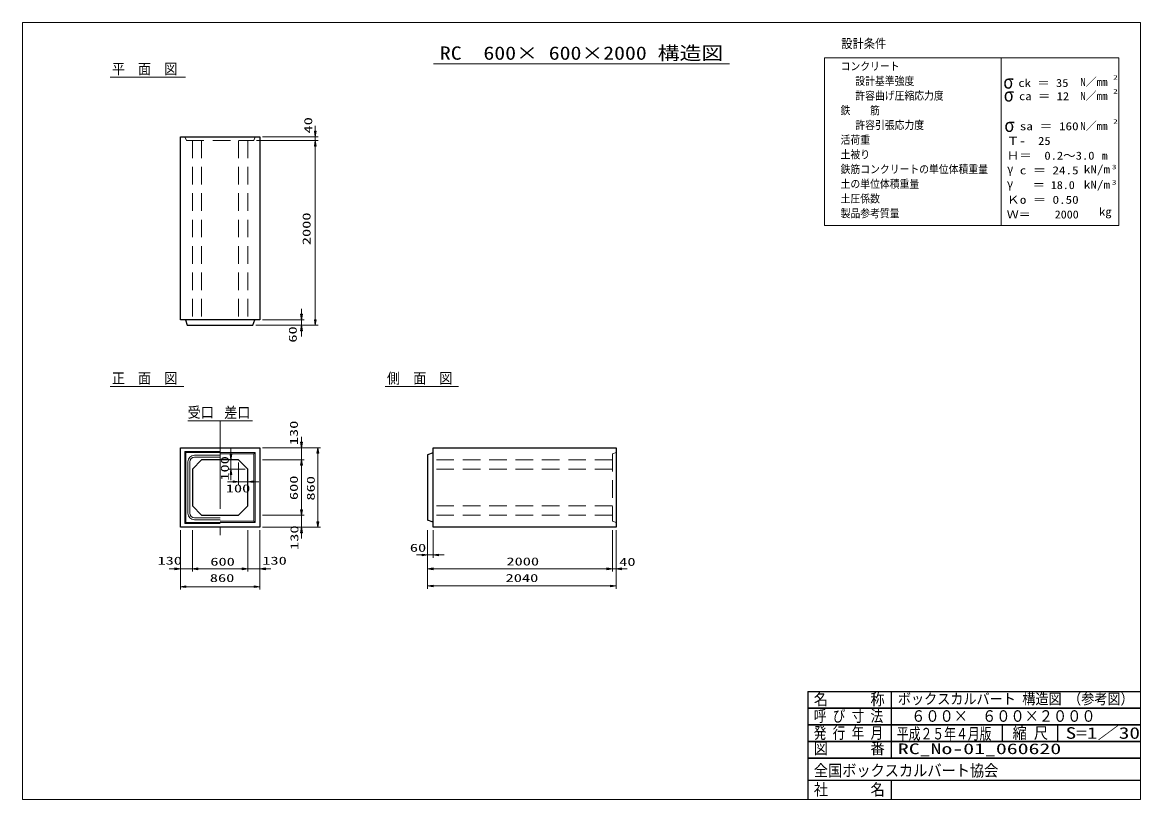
# Model space of a CAD drawing. Units: millimetres on the paper. Extents: x 8 to 412, y 8 to 289.
import ezdxf
from ezdxf.enums import TextEntityAlignment as Align

# ---------------------------------------------------------------- set-up
doc = ezdxf.new("R2010")
doc.units = ezdxf.units.MM
for name, pattern in [('USER1', [9.525, 6.35, -3.175]), ('USER2', [50.8, 31.75, -6.35, 6.35, -6.35]), ('USER3', [1083.763332, 361.244444, -0.01, 361.244444, -0.01, 361.244444, -0.01])]:
    doc.linetypes.add(name, pattern=pattern)
for name, color, linetype, lineweight in [('0_4', 3, 'Continuous', 25), ('BOX', 6, 'Continuous', 13), ('SUNPO', 1, 'USER3', 13), ('TEXT', 2, 'Continuous', 13)]:
    doc.layers.add(name, color=color, linetype=linetype, lineweight=lineweight)
doc.styles.add('ＭＳ ゴシック', font='')
doc.styles.get('ＭＳ ゴシック').set_extended_font_data('MS Gothic')

msp = doc.modelspace()

# ---------------------------------------------------------------- hatches: boundary and pattern name
at = {"layer": 'SUNPO'}
for points in [[(113.653, 249.406), (114.32, 249.406), (113.987, 247.406)], [(113.653, 244.073), (114.32, 244.073), (113.987, 246.073)], [(113.653, 244.073), (114.32, 244.073), (113.987, 246.073)], [(108.653, 183.406), (109.32, 183.406), (108.987, 181.406)], [(108.653, 177.406), (109.32, 177.406), (108.987, 179.406)], [(113.653, 181.406), (114.32, 181.406), (113.987, 179.406)], [(108.653, 137.239), (109.32, 137.239), (108.987, 135.239)], [(114.549, 133.239), (115.216, 133.239), (114.882, 135.239)], [(83.237, 132.906), (83.903, 132.906), (83.57, 130.906)], [(108.653, 128.906), (109.32, 128.906), (108.987, 130.906)], [(108.653, 128.906), (109.32, 128.906), (108.987, 130.906)], [(83.237, 125.573), (83.903, 125.573), (83.57, 127.573)], [(84.32, 123.342), (84.32, 122.676), (86.32, 123.009)], [(91.653, 123.342), (91.653, 122.676), (89.653, 123.009)], [(108.653, 112.906), (109.32, 112.906), (108.987, 110.906)], [(108.653, 112.906), (109.32, 112.906), (108.987, 110.906)], [(108.653, 104.573), (109.32, 104.573), (108.987, 106.573)], [(114.549, 108.573), (115.216, 108.573), (114.882, 106.573)], [(152.477, 96.906), (152.477, 96.239), (154.477, 96.573)], [(158.477, 96.906), (158.477, 96.239), (156.477, 96.573)], [(63.32, 91.906), (63.32, 91.239), (65.32, 91.573)], [(63.32, 91.906), (63.32, 91.239), (65.32, 91.573)], [(71.653, 91.906), (71.653, 91.239), (69.653, 91.573)], [(71.653, 91.906), (71.653, 91.239), (69.653, 91.573)], [(71.653, 91.906), (71.653, 91.239), (69.653, 91.573)], [(87.653, 91.906), (87.653, 91.239), (89.653, 91.573)], [(87.653, 91.906), (87.653, 91.239), (89.653, 91.573)], [(87.653, 91.906), (87.653, 91.239), (89.653, 91.573)], [(95.987, 91.906), (95.987, 91.239), (93.987, 91.573)], [(95.987, 91.906), (95.987, 91.239), (93.987, 91.573)], [(156.477, 91.906), (156.477, 91.239), (154.477, 91.573)], [(219.143, 91.906), (219.143, 91.239), (221.143, 91.573)], [(219.143, 91.906), (219.143, 91.239), (221.143, 91.573)], [(224.477, 91.906), (224.477, 91.239), (222.477, 91.573)], [(67.32, 85.473), (67.32, 84.807), (65.32, 85.14)], [(91.987, 85.473), (91.987, 84.807), (93.987, 85.14)], [(156.477, 85.743), (156.477, 85.076), (154.477, 85.409)], [(220.477, 85.743), (220.477, 85.076), (222.477, 85.409)]]:
    msp.add_hatch(color=256, dxfattribs=at).paths.add_polyline_path(points)

# ---------------------------------------------------------------- linework, layer by layer
at = {"layer": '0_4', "color": 6, "lineweight": 13}
for p, q in [((411.667, 288.667), (8.333, 288.667)), ((8.333, 288.667), (8.333, 8.333)), ((411.667, 8.333), (411.667, 288.667)), ((297.686, 275.922), (361.347, 275.922)), ((297.686, 215.439), (297.686, 275.922)), ((361.347, 215.439), (361.347, 275.922)), ((361.347, 275.922), (361.347, 215.439)), ((361.347, 275.922), (403.787, 275.922)), ((403.787, 275.922), (403.787, 215.439)), ((361.347, 215.439), (297.686, 215.439)), ((403.787, 215.439), (361.347, 215.439)), ((8.333, 8.333), (411.667, 8.333))]:
    msp.add_line(p, q, dxfattribs=at)
at = {"layer": '0_4'}
for p, q in [((291.667, 47.333), (411.667, 47.333)), ((291.667, 47.333), (291.667, 8.333)), ((321.667, 47.333), (321.667, 23.333)), ((291.667, 41.333), (411.667, 41.333)), ((411.667, 41.333), (291.667, 41.333)), ((291.667, 35.333), (411.667, 35.333)), ((411.667, 35.333), (291.667, 35.333)), ((361.667, 35.333), (361.667, 29.333)), ((381.667, 35.333), (381.667, 29.333)), ((291.667, 29.333), (411.667, 29.333)), ((411.667, 29.333), (291.667, 29.333)), ((291.667, 23.333), (411.667, 23.333)), ((411.667, 23.333), (291.667, 23.333)), ((291.667, 15.333), (411.667, 15.333)), ((321.667, 15.333), (321.667, 8.333))]:
    msp.add_line(p, q, dxfattribs=at)
at = {"layer": 'BOX', "lineweight": 25}
for p, q in [((65.32, 181.406), (65.32, 247.406)), ((65.32, 247.406), (93.987, 247.406)), ((93.987, 247.406), (93.987, 181.406)), ((93.987, 181.406), (65.32, 181.406)), ((67.153, 181.406), (67.82, 179.406)), ((67.82, 179.406), (91.487, 179.406)), ((91.487, 179.406), (92.153, 181.406)), ((65.32, 106.573), (65.32, 135.239)), ((65.32, 135.239), (93.987, 135.239)), ((93.987, 135.239), (93.987, 106.573)), ((156.477, 133.406), (154.477, 132.739)), ((156.477, 106.573), (156.477, 135.239)), ((156.477, 135.239), (222.477, 135.239)), ((222.477, 135.239), (222.477, 106.573)), ((72.987, 130.906), (69.653, 127.573)), ((86.32, 130.906), (72.987, 130.906)), ((89.653, 127.573), (86.32, 130.906)), ((154.477, 132.739), (154.477, 109.073)), ((69.653, 127.573), (69.653, 114.239)), ((89.653, 114.239), (89.653, 127.573)), ((69.653, 114.239), (72.987, 110.906)), ((86.32, 110.906), (89.653, 114.239)), ((154.477, 114.239), (154.477, 112.173)), ((72.987, 110.906), (86.32, 110.906)), ((156.477, 108.406), (154.477, 109.073)), ((93.987, 106.573), (65.32, 106.573)), ((222.477, 106.573), (156.477, 106.573))]:
    msp.add_line(p, q, dxfattribs=at)
at = {"layer": 'BOX', "color": 2, "linetype": 'USER1'}
for p, q in [((66.987, 247.406), (67.487, 246.073)), ((67.487, 246.073), (91.82, 246.073)), ((69.653, 246.073), (69.653, 179.406)), ((72.987, 246.073), (72.987, 179.406)), ((86.32, 246.073), (86.32, 179.406)), ((89.653, 246.073), (89.653, 179.406)), ((92.32, 247.406), (91.82, 246.073)), ((222.477, 133.573), (221.143, 133.073)), ((221.143, 130.906), (154.477, 130.906)), ((221.143, 133.073), (221.143, 108.739)), ((221.143, 127.573), (154.477, 127.573)), ((221.143, 114.239), (154.477, 114.239)), ((221.143, 110.906), (154.477, 110.906)), ((222.477, 108.239), (221.143, 108.739))]:
    msp.add_line(p, q, dxfattribs=at)
at = {"layer": 'BOX', "color": 2}
msp.add_line((67.987, 144.941), (91.32, 144.941), dxfattribs=at)
at = {"layer": 'BOX', "color": 2, "linetype": 'USER2'}
msp.add_line((79.653, 144.941), (79.653, 103.765), dxfattribs=at)
at = {"layer": 'BOX', "color": 40}
for p, q in [((66.987, 133.906), (67.32, 133.573)), ((66.987, 107.906), (66.987, 133.906)), ((66.987, 133.906), (79.653, 133.906)), ((79.653, 133.573), (67.32, 133.573)), ((67.32, 133.573), (67.32, 108.239)), ((79.653, 133.573), (92.32, 133.573)), ((91.82, 133.073), (92.32, 133.573)), ((92.32, 133.573), (92.32, 108.239)), ((68.02, 111.673), (68.02, 130.139)), ((68.753, 111.673), (68.753, 130.139)), ((70.42, 132.539), (79.653, 132.539)), ((70.42, 131.806), (79.653, 131.806)), ((91.82, 133.073), (79.653, 133.073)), ((91.82, 108.739), (91.82, 133.073)), ((79.653, 110.006), (70.42, 110.006)), ((79.653, 109.273), (70.42, 109.273)), ((66.987, 107.906), (67.32, 108.239)), ((79.653, 107.906), (66.987, 107.906)), ((67.32, 108.239), (79.653, 108.239)), ((79.653, 108.739), (91.82, 108.739)), ((92.32, 108.239), (79.653, 108.239)), ((91.82, 108.739), (92.32, 108.239))]:
    msp.add_line(p, q, dxfattribs=at)
for centre, radius, start, end in [((70.42, 130.139), 2.4, 90, 180), ((70.42, 130.139), 1.667, 90, 180), ((70.42, 111.673), 2.4, 180, 270), ((70.42, 111.673), 1.667, 180, 270)]:
    msp.add_arc(centre, radius, start, end, dxfattribs=at)
at = {"layer": 'SUNPO'}
for p, q in [((113.987, 249.406), (113.987, 251.406)), ((92.82, 246.073), (114.987, 246.073)), ((92.82, 246.073), (114.987, 246.073)), ((94.987, 247.406), (114.987, 247.406)), ((113.987, 246.073), (113.987, 247.406)), ((113.987, 244.073), (113.987, 181.406)), ((113.987, 244.073), (113.987, 242.073)), ((108.987, 183.406), (108.987, 185.406)), ((92.487, 179.406), (114.987, 179.406)), ((92.487, 179.406), (109.987, 179.406)), ((94.987, 181.406), (109.987, 181.406)), ((108.987, 181.406), (108.987, 179.406)), ((108.987, 177.406), (108.987, 175.406)), ((94.987, 135.239), (115.882, 135.239)), ((114.882, 133.239), (114.882, 108.573)), ((94.987, 130.906), (109.987, 130.906)), ((108.987, 128.906), (108.987, 112.906)), ((94.987, 110.906), (109.987, 110.906)), ((65.32, 105.573), (65.32, 90.573)), ((65.32, 105.573), (65.32, 84.14)), ((69.653, 105.573), (69.653, 90.573)), ((69.653, 105.573), (69.653, 90.573)), ((89.653, 105.573), (89.653, 90.573)), ((89.653, 105.573), (89.653, 90.573)), ((93.987, 105.573), (93.987, 84.14)), ((93.987, 105.573), (93.987, 90.573)), ((94.987, 106.573), (115.882, 106.573)), ((154.477, 105.573), (154.477, 90.573)), ((154.477, 105.573), (154.477, 84.409)), ((154.477, 105.573), (154.477, 95.573)), ((156.477, 105.573), (156.477, 95.573)), ((221.143, 105.573), (221.143, 90.573)), ((221.143, 105.573), (221.143, 90.573)), ((222.477, 105.573), (222.477, 84.409)), ((222.477, 105.573), (222.477, 90.573)), ((152.477, 96.573), (150.477, 96.573)), ((154.477, 96.573), (156.477, 96.573)), ((158.477, 96.573), (160.477, 96.573)), ((63.32, 91.573), (61.32, 91.573)), ((69.653, 91.573), (65.32, 91.573)), ((71.653, 91.573), (73.653, 91.573)), ((87.653, 91.573), (71.653, 91.573)), ((87.653, 91.573), (85.653, 91.573)), ((89.653, 91.573), (93.987, 91.573)), ((95.987, 91.573), (97.987, 91.573)), ((156.477, 91.573), (219.143, 91.573)), ((219.143, 91.573), (217.143, 91.573)), ((221.143, 91.573), (222.477, 91.573)), ((224.477, 91.573), (226.477, 91.573)), ((91.987, 85.14), (67.32, 85.14)), ((156.477, 85.409), (220.477, 85.409))]:
    msp.add_line(p, q, dxfattribs=at)
at = {"layer": 'SUNPO', "linetype": 'Continuous'}
for p, q in [((108.987, 137.239), (108.987, 139.239)), ((83.57, 132.906), (83.57, 134.906)), ((94.987, 135.239), (109.987, 135.239)), ((108.987, 135.239), (108.987, 130.906)), ((85.32, 130.906), (82.57, 130.906)), ((83.57, 130.906), (83.57, 127.573)), ((86.32, 129.906), (86.32, 122.009)), ((94.987, 130.906), (109.987, 130.906)), ((88.653, 127.573), (82.57, 127.573)), ((83.57, 125.573), (83.57, 123.573)), ((89.653, 126.573), (89.653, 122.009)), ((108.987, 128.906), (108.987, 126.906)), ((84.32, 123.009), (82.32, 123.009)), ((86.32, 123.009), (89.653, 123.009)), ((91.653, 123.009), (93.653, 123.009)), ((108.987, 112.906), (108.987, 114.906)), ((94.987, 110.906), (109.987, 110.906)), ((108.987, 110.906), (108.987, 106.573)), ((65.32, 105.573), (65.32, 90.573)), ((69.653, 105.573), (69.653, 90.573)), ((89.653, 105.573), (89.653, 90.573)), ((93.987, 105.573), (93.987, 90.573)), ((94.987, 106.573), (109.987, 106.573)), ((108.987, 104.573), (108.987, 102.573)), ((63.32, 91.573), (61.32, 91.573)), ((69.653, 91.573), (65.32, 91.573)), ((71.653, 91.573), (73.653, 91.573)), ((87.653, 91.573), (85.653, 91.573)), ((89.653, 91.573), (93.987, 91.573)), ((95.987, 91.573), (97.987, 91.573))]:
    msp.add_line(p, q, dxfattribs=at)
at = {"layer": 'SUNPO'}
for points in [[(113.653, 249.406), (114.32, 249.406), (113.987, 247.406)], [(113.653, 244.073), (114.32, 244.073), (113.987, 246.073)], [(113.653, 244.073), (114.32, 244.073), (113.987, 246.073)], [(108.653, 183.406), (109.32, 183.406), (108.987, 181.406)], [(108.653, 177.406), (109.32, 177.406), (108.987, 179.406)], [(113.653, 181.406), (114.32, 181.406), (113.987, 179.406)], [(114.549, 133.239), (115.216, 133.239), (114.882, 135.239)], [(108.653, 128.906), (109.32, 128.906), (108.987, 130.906)], [(108.653, 112.906), (109.32, 112.906), (108.987, 110.906)], [(114.549, 108.573), (115.216, 108.573), (114.882, 106.573)], [(152.477, 96.906), (152.477, 96.239), (154.477, 96.573)], [(158.477, 96.906), (158.477, 96.239), (156.477, 96.573)], [(63.32, 91.906), (63.32, 91.239), (65.32, 91.573)], [(71.653, 91.906), (71.653, 91.239), (69.653, 91.573)], [(71.653, 91.906), (71.653, 91.239), (69.653, 91.573)], [(87.653, 91.906), (87.653, 91.239), (89.653, 91.573)], [(87.653, 91.906), (87.653, 91.239), (89.653, 91.573)], [(95.987, 91.906), (95.987, 91.239), (93.987, 91.573)], [(156.477, 91.906), (156.477, 91.239), (154.477, 91.573)], [(219.143, 91.906), (219.143, 91.239), (221.143, 91.573)], [(219.143, 91.906), (219.143, 91.239), (221.143, 91.573)], [(224.477, 91.906), (224.477, 91.239), (222.477, 91.573)], [(67.32, 85.473), (67.32, 84.807), (65.32, 85.14)], [(91.987, 85.473), (91.987, 84.807), (93.987, 85.14)], [(156.477, 85.743), (156.477, 85.076), (154.477, 85.409)], [(220.477, 85.743), (220.477, 85.076), (222.477, 85.409)]]:
    msp.add_lwpolyline(points, close=True, dxfattribs=at)
at = {"layer": 'SUNPO', "linetype": 'Continuous'}
for points in [[(108.653, 137.239), (109.32, 137.239), (108.987, 135.239)], [(83.237, 132.906), (83.903, 132.906), (83.57, 130.906)], [(108.653, 128.906), (109.32, 128.906), (108.987, 130.906)], [(83.237, 125.573), (83.903, 125.573), (83.57, 127.573)], [(84.32, 123.342), (84.32, 122.676), (86.32, 123.009)], [(91.653, 123.342), (91.653, 122.676), (89.653, 123.009)], [(108.653, 112.906), (109.32, 112.906), (108.987, 110.906)], [(108.653, 104.573), (109.32, 104.573), (108.987, 106.573)], [(63.32, 91.906), (63.32, 91.239), (65.32, 91.573)], [(71.653, 91.906), (71.653, 91.239), (69.653, 91.573)], [(87.653, 91.906), (87.653, 91.239), (89.653, 91.573)], [(95.987, 91.906), (95.987, 91.239), (93.987, 91.573)]]:
    msp.add_lwpolyline(points, close=True, dxfattribs=at)
at = {"layer": 'TEXT', "color": 3}
for p, q in [((156.667, 273.667), (263.333, 273.667)), ((39.973, 268.913), (67.205, 268.913)), ((39.973, 157.341), (66.59, 157.341)), ((139.207, 157.341), (165.669, 157.341))]:
    msp.add_line(p, q, dxfattribs=at)

# ---------------------------------------------------------------- texts
at = {"layer": 'SUNPO', "color": 2, "style": 'ＭＳ ゴシック', "width": 1.5}
for s, p in [('40', (113.736, 248.591)), ('2000', (113.139, 208.317)), ('60', (108.16, 173.16)), ('130', (108.561, 136.182)), ('100', (83.654, 123.377)), ('600', (108.561, 116.376)), ('860', (114.653, 116.197)), ('130', (108.74, 98.395))]:
    msp.add_text(s, height=2.886, rotation=90, dxfattribs=at).set_placement(p, align=Align.BOTTOM_LEFT)
for s, p in [('100', (81.701, 118.268)), ('60', (148.094, 96.863)), ('130', (57.063, 92.211)), ('600', (76.129, 91.852)), ('130', (94.871, 92.211)), ('2000', (182.921, 91.919)), ('40', (223.607, 91.773)), ('860', (75.95, 85.943)), ('2040', (182.63, 85.957))]:
    msp.add_text(s, height=2.886, dxfattribs=at).set_placement(p, align=Align.BOTTOM_LEFT)
at = {"layer": 'TEXT', "style": 'ＭＳ ゴシック'}
for s, height, width, p in [('設計条件', 3.299, 0.9, (303.718, 278.381)), ('コンクリート', 2.886, 0.9, (303.455, 270.526)), ('平\u3000面\u3000図', 3.848, 0.9, (40.598, 268.798)), ('設計基準強度', 2.886, 0.9, (308.761, 265.221)), ('σ', 4.948, 0.9, (362.124, 263.285)), ('  ck ＝ 35', 2.886, 1.15, (363.051, 264.507)), ('2', 1.649, 1.5, (401.745, 267.504)), ('許容曲げ圧縮応力度', 2.886, 0.9, (308.761, 259.916)), ('σ', 4.948, 0.9, (362.277, 258.615)), ('  ca ＝ 12', 2.886, 1.15, (363.297, 259.737)), ('2', 1.649, 1.5, (401.745, 262.485)), ('鉄\u3000\u3000筋', 2.886, 0.9, (303.455, 254.611)), ('許容引張応力度', 2.886, 0.9, (308.761, 249.306)), ('σ', 4.948, 0.9, (362.507, 247.667)), ('  sa ＝ 160', 2.886, 1.2, (363.373, 248.897)), ('2', 1.649, 1.5, (401.745, 251.589)), ('活荷重', 2.886, 0.9, (303.455, 244.001)), ('Ｔ-\u300025', 2.886, 1.15, (363.373, 243.592)), ('土被り', 2.886, 0.9, (303.455, 238.696)), ('Ｈ＝\u30000.2～3.0', 2.886, 1.15, (363.373, 238.287)), ('鉄筋コンクリートの単位体積重量', 2.886, 0.9, (303.455, 233.391)), ('γ', 3.299, 0.9, (363.508, 233.183)), ('  c ＝ 24.5', 2.886, 1.2, (363.373, 232.982)), ('kN/m', 2.886, 1.2, (391.181, 233.362)), ('3', 1.649, 1.5, (401.281, 235.19)), ('土の単位体積重量', 2.886, 0.9, (303.455, 228.086)), ('γ', 3.299, 0.9, (363.443, 227.87)), (' \u3000 ＝ 18.0', 2.886, 1.1, (364.141, 227.677)), ('kN/m', 2.886, 1.2, (391.181, 227.812)), ('3', 1.649, 1.5, (401.281, 229.64)), ('土圧係数', 2.886, 0.9, (303.455, 222.781)), ('Ｋo ＝ 0.50', 2.886, 1.2, (363.373, 222.372)), ('   kg', 2.886, 1.15, (389.899, 218.067)), ('製品参考質量', 2.886, 0.9, (303.455, 217.475)), ('Ｗ＝\u3000\u30002000', 2.886, 1.1, (363.373, 217.067)), ('正\u3000面\u3000図', 3.848, 0.9, (40.598, 157.226)), ('側\u3000面\u3000図', 3.848, 0.9, (139.832, 157.226)), ('受口', 3.848, 0.9, (67.947, 144.925)), ('差口', 3.848, 0.9, (81.122, 144.876)), ('名      称', 4.169, 0.9, (293.792, 41.156)), ('ボックスカルバート 構造図 （参考図）', 3.848, 0.9, (324.125, 41.593)), ('呼 び 寸 法', 4.169, 0.8, (293.792, 35.156)), ('\u3000６００×\u3000６００×２０００', 4.169, 0.9, (323.792, 35.156)), ('発 行 年 月', 4.169, 0.8, (293.792, 29.06)), ('平成２５年４月版', 4.169, 0.75, (323.739, 28.78)), ('縮 尺', 4.169, 0.9, (365.492, 29.034)), ('S=1／30', 4.169, 1.35, (384.617, 29.034)), ('図      番', 4.169, 0.9, (293.792, 23.505)), ('RC_No-01_060620', 3.848, 1.5, (324.125, 23.593)), ('全国ボックスカルバート協会', 4.169, 0.9, (293.792, 15.51)), ('社\u3000\u3000\u3000名', 4.169, 0.9, (293.792, 8.656))]:
    msp.add_text(s, height=height, dxfattribs=dict(at, width=width)).set_placement(p, align=Align.BOTTOM_LEFT)
at = {"layer": 'TEXT', "style": 'ＭＳ ゴシック', "width": 1.2}
msp.add_text('RC  600× 600×2000 構造図', height=4.811, dxfattribs=at).set_placement((210, 273.741), align=Align.BOTTOM_CENTER)
at = {"layer": 'TEXT', "style": 'ＭＳ ゴシック'}
for s, p in [('N／mm', (389.899, 264.878)), ('N／mm', (389.899, 259.86)), ('N／mm', (389.899, 248.963)), ('    m', (389.899, 238.287))]:
    msp.add_text(s, height=2.886, dxfattribs=at).set_placement(p, align=Align.BOTTOM_LEFT)

doc.saveas('drawing.dxf')
